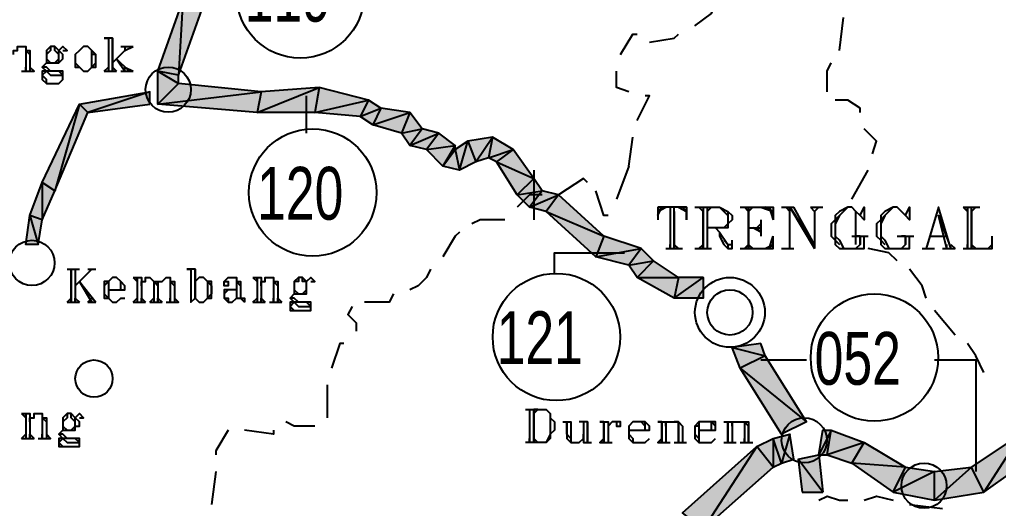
# Model space of a CAD drawing. Header units: millimetres. Extents: x 658 to 813, y 806 to 883.
# Drawn here: x 784.281 to 785.002, y 863.077 to 863.438 of the extents above; entities that cross this region are included whole.
import ezdxf

# ---------------------------------------------------------------- set-up
doc = ezdxf.new("R2010")
doc.units = ezdxf.units.MM
doc.header["$LTSCALE"] = 0.1
doc.linetypes.add('atContinuous2', pattern=[0])
for name, color, linetype in [('BATKAB', 7, 'Continuous'), ('KLEKTOR1', 7, 'Continuous'), ('KLEKTOR2', 7, 'Continuous'), ('LINK NAS BARU', 7, 'Continuous'), ('LINK SN', 7, 'Continuous'), ('RENC-JL-SN', 7, 'Continuous'), ('SYMBOL', 7, 'Continuous'), ('TEXT', 8, 'Continuous'), ('zat_Mask_solid', 7, 'Continuous')]:
    doc.layers.add(name, color=color, linetype=linetype)
doc.styles.add('Style2', font='arial.ttf', dxfattribs={"height": 0.2})

msp = doc.modelspace()

# ---------------------------------------------------------------- hatches: boundary and pattern name
at = {"layer": 'KLEKTOR1'}
for points in [[(784.82706, 863.19891), (784.80578, 863.19587), (784.8301, 863.18979)], [(784.80578, 863.19587), (784.8301, 863.18979), (784.81186, 863.18067)], [(784.8301, 863.18979), (784.81186, 863.18067), (784.8605, 863.14115)], [(784.81186, 863.18067), (784.8605, 863.14115), (784.84226, 863.13203)], [(784.83618, 863.12899), (784.83618, 863.10771), (784.82402, 863.12291)], [(784.84834, 863.13203), (784.84226, 863.11075), (784.83618, 863.12899)], [(784.84226, 863.11075), (784.83618, 863.12899), (784.83618, 863.10771)], [(784.85138, 863.11379), (784.84834, 863.13203), (784.84226, 863.11075)], [(784.82402, 863.12291), (784.7845, 863.06211), (784.7693, 863.07427)], [(784.83618, 863.10771), (784.82402, 863.12291), (784.7845, 863.06211)]]:
    msp.add_hatch(color=7, dxfattribs=at).paths.add_polyline_path(points)
h = msp.add_hatch(color=7, dxfattribs=at)
h.paths.add_polyline_path([(784.8757, 863.11683), (784.87874, 863.13507), (784.86962, 863.11683)], flags=17)
h.paths.add_polyline_path([(784.87874, 863.13507), (784.86962, 863.11683), (784.87266, 863.13507)], flags=17)
h = msp.add_hatch(color=7, dxfattribs=at)
h.paths.add_polyline_path([(784.99122, 863.08947), (784.9821, 863.10771), (784.95474, 863.08339)])
h.paths.add_polyline_path([(784.9821, 863.10771), (784.95474, 863.08339), (784.95474, 863.10467)], flags=17)
at = {"layer": 'KLEKTOR2'}
h = msp.add_hatch(color=7, dxfattribs=at)
h.paths.add_polyline_path([(784.37713, 863.37523), (784.37713, 863.38435), (784.33153, 863.36915)], flags=17)
h.paths.add_polyline_path([(784.37713, 863.38435), (784.33153, 863.36915), (784.32545, 863.37523)])
at = {"layer": 'RENC-JL-SN'}
h = msp.add_hatch(color=7, dxfattribs=at)
h.paths.add_polyline_path([(784.39841, 863.39651), (784.38321, 863.39955), (784.39841, 863.39043)], flags=17)
h.paths.add_polyline_path([(784.38321, 863.39955), (784.39841, 863.39043), (784.38321, 863.37523)])
h = msp.add_hatch(color=7, dxfattribs=at)
h.paths.add_polyline_path([(784.45921, 863.38435), (784.45617, 863.36915), (784.50178, 863.38739)], flags=17)
h.paths.add_polyline_path([(784.45617, 863.36915), (784.50178, 863.38739), (784.49874, 863.36915)], flags=17)
h = msp.add_hatch(color=7, dxfattribs=at)
h.paths.add_polyline_path([(784.60514, 863.32659), (784.59298, 863.32963), (784.6021, 863.34179)])
h.paths.add_polyline_path([(784.59298, 863.32963), (784.6021, 863.34179), (784.6021, 863.34483)])
for points in [[(784.6021, 863.34179), (784.60514, 863.32659), (784.61122, 863.34787)], [(784.60514, 863.32659), (784.61122, 863.34787), (784.6173, 863.33267)]]:
    msp.add_hatch(color=7, dxfattribs=at).paths.add_polyline_path(points)
h = msp.add_hatch(color=7, dxfattribs=at)
h.paths.add_polyline_path([(784.61122, 863.34787), (784.6173, 863.33267), (784.62946, 863.35091)])
h.paths.add_polyline_path([(784.6173, 863.33267), (784.62946, 863.35091), (784.62642, 863.33571)], flags=17)
h = msp.add_hatch(color=7, dxfattribs=at)
h.paths.add_polyline_path([(784.76626, 863.24755), (784.76322, 863.23235), (784.7845, 863.24755)], flags=16)
h.paths.add_polyline_path([(784.76322, 863.23235), (784.7845, 863.24755), (784.7845, 863.23235)])
h = msp.add_hatch(color=7, dxfattribs=at)
h.paths.add_polyline_path([(784.85746, 863.08947), (784.87266, 863.08947), (784.85442, 863.11379)], flags=16)
h.paths.add_polyline_path([(784.87266, 863.08947), (784.85442, 863.11379), (784.86962, 863.11683)])
at = {"layer": 'zat_Mask_solid'}
for points in [[(784.40145, 863.45123), (784.39841, 863.39651), (784.38321, 863.39955)], [(784.41665, 863.44819), (784.40145, 863.45123), (784.39841, 863.39651)], [(784.39841, 863.39043), (784.38321, 863.37523), (784.45921, 863.38435)], [(784.38321, 863.37523), (784.45921, 863.38435), (784.45617, 863.36915)], [(784.50178, 863.38739), (784.49874, 863.36915), (784.53826, 863.37827)], [(784.32545, 863.37523), (784.30721, 863.31139), (784.29809, 863.31747)], [(784.33153, 863.36915), (784.32545, 863.37523), (784.30721, 863.31139)], [(784.49874, 863.36915), (784.53826, 863.37827), (784.53218, 863.36611)], [(784.53826, 863.37827), (784.53218, 863.36611), (784.54738, 863.37219)], [(784.53218, 863.36611), (784.54738, 863.37219), (784.5413, 863.36003)], [(784.54738, 863.37219), (784.5413, 863.36003), (784.56866, 863.36915)], [(784.5413, 863.36003), (784.56866, 863.36915), (784.56258, 863.35395)], [(784.56866, 863.36915), (784.56258, 863.35395), (784.57778, 863.35699)], [(784.56258, 863.35395), (784.57778, 863.35699), (784.56866, 863.34483)], [(784.57778, 863.35699), (784.56866, 863.34483), (784.58994, 863.35395)], [(784.56866, 863.34483), (784.58994, 863.35395), (784.58082, 863.34179)], [(784.58994, 863.35395), (784.58082, 863.34179), (784.6021, 863.34483)], [(784.58082, 863.34179), (784.6021, 863.34483), (784.59298, 863.32963)], [(784.62946, 863.35091), (784.62642, 863.33571), (784.64466, 863.34179)], [(784.62642, 863.33571), (784.64466, 863.34179), (784.6325, 863.33267)], [(784.64466, 863.34179), (784.6325, 863.33267), (784.65986, 863.32051)], [(784.6325, 863.33267), (784.65986, 863.32051), (784.6477, 863.30835)], [(784.29809, 863.31747), (784.29809, 863.29011), (784.28897, 863.29315)], [(784.30721, 863.31139), (784.29809, 863.31747), (784.29809, 863.29011)], [(784.65986, 863.32051), (784.6477, 863.30835), (784.66594, 863.31139)], [(784.6477, 863.30835), (784.66594, 863.31139), (784.65682, 863.29923)], [(784.66594, 863.31139), (784.65682, 863.29923), (784.6781, 863.30835)], [(784.65682, 863.29923), (784.6781, 863.30835), (784.66898, 863.29619)], [(784.6781, 863.30835), (784.66898, 863.29619), (784.71154, 863.27795)], [(784.66898, 863.29619), (784.71154, 863.27795), (784.70546, 863.26275)], [(784.28897, 863.29315), (784.29505, 863.27187), (784.28593, 863.27187)], [(784.29809, 863.29011), (784.28897, 863.29315), (784.29505, 863.27187)], [(784.71154, 863.27795), (784.70546, 863.26275), (784.7389, 863.26883)], [(784.70546, 863.26275), (784.7389, 863.26883), (784.72978, 863.25667)], [(784.7389, 863.26883), (784.72978, 863.25667), (784.74802, 863.25971)], [(784.72978, 863.25667), (784.74802, 863.25971), (784.73586, 863.24755)], [(784.74802, 863.25971), (784.73586, 863.24755), (784.76626, 863.24755)], [(784.73586, 863.24755), (784.76626, 863.24755), (784.76322, 863.23235)], [(784.90306, 863.12595), (784.8757, 863.11683), (784.87874, 863.13507)], [(785.01858, 863.13203), (784.99122, 863.08947), (784.9821, 863.10771)], [(785.03378, 863.11987), (785.01858, 863.13203), (784.99122, 863.08947)], [(784.89394, 863.11075), (784.90306, 863.12595), (784.8757, 863.11683)], [(784.93346, 863.10771), (784.89394, 863.11075), (784.90306, 863.12595)], [(784.92434, 863.08947), (784.93346, 863.10771), (784.89394, 863.11075)], [(784.95474, 863.10467), (784.92434, 863.08947), (784.93346, 863.10771)], [(784.95474, 863.08339), (784.95474, 863.10467), (784.92434, 863.08947)]]:
    msp.add_hatch(color=7, dxfattribs=at).paths.add_polyline_path(points)

# ---------------------------------------------------------------- linework, layer by layer
at = {"layer": 'BATKAB', "color": 7}
for points in [[(784.77842, 863.43299), (784.79058, 863.44211), (784.79362, 863.44819)], [(784.88482, 863.41475), (784.88786, 863.43907)], [(784.7237, 863.41171), (784.73282, 863.42691), (784.73586, 863.42691)], [(784.74498, 863.42083), (784.76322, 863.42387), (784.76626, 863.42691)], [(784.8757, 863.38435), (784.8757, 863.39955), (784.87874, 863.40563)], [(784.72978, 863.38435), (784.72066, 863.38739), (784.72066, 863.39955)], [(784.73586, 863.36307), (784.74498, 863.38131), (784.74194, 863.38131)], [(784.90002, 863.36915), (784.90002, 863.37219), (784.8909, 863.37827), (784.88178, 863.37827)], [(784.90914, 863.33875), (784.91218, 863.34787), (784.90306, 863.35699)], [(784.72978, 863.32963), (784.73282, 863.35091)], [(784.72978, 863.32963), (784.72066, 863.30531)], [(784.89394, 863.30531), (784.9061, 863.32659)], [(784.69938, 863.31747), (784.69634, 863.32051), (784.6781, 863.30835)], [(784.71458, 863.29315), (784.71154, 863.29315), (784.70546, 863.31139)], [(784.66594, 863.30835), (784.65682, 863.30835), (784.6477, 863.29923)], [(784.89698, 863.27187), (784.89698, 863.29619)], [(784.63858, 863.29011), (784.63554, 863.29011), (784.62034, 863.29011), (784.61426, 863.28707)], [(784.60514, 863.28099), (784.6021, 863.27795), (784.59298, 863.26275)], [(784.92738, 863.25971), (784.9213, 863.26579), (784.9061, 863.26883)], [(784.58386, 863.25363), (784.58082, 863.24755), (784.57474, 863.24147), (784.56866, 863.23843)], [(784.94866, 863.23235), (784.94562, 863.24147), (784.9365, 863.25363)], [(784.5565, 863.23539), (784.55346, 863.22931), (784.5413, 863.22931), (784.53522, 863.22931)], [(784.5261, 863.22627), (784.52306, 863.22019), (784.52914, 863.21411), (784.52914, 863.20803)], [(784.96994, 863.20499), (784.95474, 863.22323)], [(784.52002, 863.19891), (784.51698, 863.19891), (784.5109, 863.18067)], [(784.99122, 863.17763), (784.98514, 863.18979), (784.97906, 863.19891)], [(784.50786, 863.16851), (784.50786, 863.14723), (784.50786, 863.14419)], [(784.49874, 863.13811), (784.48354, 863.13811), (784.47746, 863.14115)], [(784.43489, 863.13507), (784.42577, 863.11987), (784.42577, 863.11683)], [(784.46833, 863.13507), (784.46833, 863.13203), (784.44705, 863.13507)], [(784.42577, 863.10467), (784.42273, 863.08035)], [(784.86962, 863.08339), (784.8757, 863.08643), (784.88482, 863.08339), (784.8909, 863.08339)], [(784.90306, 863.08339), (784.91218, 863.08643), (784.92434, 863.08339)], [(784.9365, 863.08035), (784.96082, 863.07731)]]:
    msp.add_lwpolyline(points, dxfattribs=at)
at = {"layer": 'KLEKTOR1', "color": 7}
for points in [[(784.82706, 863.19891), (784.80578, 863.19587), (784.8301, 863.18979), (784.82706, 863.19891)], [(784.80578, 863.19587), (784.8301, 863.18979), (784.81186, 863.18067), (784.80578, 863.19587)], [(784.8301, 863.18979), (784.81186, 863.18067), (784.8605, 863.14115), (784.8301, 863.18979)], [(784.81186, 863.18067), (784.8605, 863.14115), (784.84226, 863.13203), (784.81186, 863.18067)], [(784.83618, 863.12899), (784.83618, 863.10771), (784.82402, 863.12291), (784.83618, 863.12899)], [(784.84834, 863.13203), (784.84226, 863.11075), (784.83618, 863.12899), (784.84834, 863.13203)], [(784.84226, 863.11075), (784.83618, 863.12899), (784.83618, 863.10771), (784.84226, 863.11075)], [(784.85138, 863.11379), (784.84834, 863.13203), (784.84226, 863.11075), (784.85138, 863.11379)], [(784.8757, 863.11683), (784.87874, 863.13507), (784.86962, 863.11683), (784.8757, 863.11683)], [(784.87874, 863.13507), (784.86962, 863.11683), (784.87266, 863.13507), (784.87874, 863.13507)], [(784.90306, 863.12595), (784.8757, 863.11683), (784.87874, 863.13507), (784.90306, 863.12595)], [(785.01858, 863.13203), (784.99122, 863.08947), (784.9821, 863.10771), (785.01858, 863.13203)], [(785.03378, 863.11987), (785.01858, 863.13203), (784.99122, 863.08947), (785.03378, 863.11987)], [(784.82402, 863.12291), (784.7845, 863.06211), (784.7693, 863.07427), (784.82402, 863.12291)], [(784.83618, 863.10771), (784.82402, 863.12291), (784.7845, 863.06211), (784.83618, 863.10771)], [(784.89394, 863.11075), (784.90306, 863.12595), (784.8757, 863.11683), (784.89394, 863.11075)], [(784.93346, 863.10771), (784.89394, 863.11075), (784.90306, 863.12595), (784.93346, 863.10771)], [(784.92434, 863.08947), (784.93346, 863.10771), (784.89394, 863.11075), (784.92434, 863.08947)], [(784.95474, 863.10467), (784.92434, 863.08947), (784.93346, 863.10771), (784.95474, 863.10467)], [(784.99122, 863.08947), (784.9821, 863.10771), (784.95474, 863.08339), (784.99122, 863.08947)], [(784.9821, 863.10771), (784.95474, 863.08339), (784.95474, 863.10467), (784.9821, 863.10771)], [(784.95474, 863.08339), (784.95474, 863.10467), (784.92434, 863.08947), (784.95474, 863.08339)]]:
    msp.add_lwpolyline(points, dxfattribs=at)
at = {"layer": 'KLEKTOR2', "color": 7}
for points in [[(784.37713, 863.38435), (784.33153, 863.36915), (784.32545, 863.37523), (784.37713, 863.38435)], [(784.37713, 863.37523), (784.37713, 863.38435), (784.33153, 863.36915), (784.37713, 863.37523)], [(784.32545, 863.37523), (784.30721, 863.31139), (784.29809, 863.31747), (784.32545, 863.37523)], [(784.33153, 863.36915), (784.32545, 863.37523), (784.30721, 863.31139), (784.33153, 863.36915)], [(784.29809, 863.31747), (784.29809, 863.29011), (784.28897, 863.29315), (784.29809, 863.31747)], [(784.30721, 863.31139), (784.29809, 863.31747), (784.29809, 863.29011), (784.30721, 863.31139)], [(784.28897, 863.29315), (784.29505, 863.27187), (784.28593, 863.27187), (784.28897, 863.29315)], [(784.29809, 863.29011), (784.28897, 863.29315), (784.29505, 863.27187), (784.29809, 863.29011)]]:
    msp.add_lwpolyline(points, dxfattribs=at)
at = {"layer": 'LINK NAS BARU', "color": 7}
for points in [[(784.82706, 863.18675), (784.8605, 863.18675)], [(784.95474, 863.18675), (784.96386, 863.18675), (784.98514, 863.18675), (784.98514, 863.10467)]]:
    msp.add_lwpolyline(points, dxfattribs=at)
at = {"layer": 'LINK NAS BARU', "color": 7, "linetype": 'atContinuous2'}
msp.add_circle((784.91059, 863.18849), 0.0469, dxfattribs=at)
at = {"layer": 'LINK SN', "color": 7}
msp.add_lwpolyline([(784.67506, 863.25059), (784.67506, 863.26579), (784.72674, 863.26579)], dxfattribs=at)
at = {"layer": 'LINK SN', "color": 7, "linetype": 'atContinuous2'}
for centre in [(784.48802, 863.45602), (784.49714, 863.31009), (784.6765, 863.20369)]:
    msp.add_circle(centre, 0.0469, dxfattribs=at)
at = {"layer": 'RENC-JL-SN', "color": 7, "linetype": 'atContinuous2'}
for p, q in [((784.6021, 863.34483), (784.59298, 863.32963)), ((784.6021, 863.34179), (784.6021, 863.34483)), ((784.59298, 863.32963), (784.6021, 863.34179)), ((784.59298, 863.32963), (784.6021, 863.34179)), ((784.6021, 863.34179), (784.60514, 863.32659)), ((784.60514, 863.32659), (784.59298, 863.32963)), ((784.85442, 863.11379), (784.86962, 863.11683)), ((784.86962, 863.11683), (784.87266, 863.08947)), ((784.87266, 863.08947), (784.85442, 863.11379)), ((784.85442, 863.11379), (784.85746, 863.08947)), ((784.87266, 863.08947), (784.85442, 863.11379)), ((784.85746, 863.08947), (784.87266, 863.08947))]:
    msp.add_line(p, q, dxfattribs=at)
at = {"layer": 'RENC-JL-SN', "color": 7}
for points in [[(784.40145, 863.45123), (784.39841, 863.39651), (784.38321, 863.39955), (784.40145, 863.45123)], [(784.41665, 863.44819), (784.40145, 863.45123), (784.39841, 863.39651), (784.41665, 863.44819)], [(784.39841, 863.39651), (784.38321, 863.39955), (784.39841, 863.39043), (784.39841, 863.39651)], [(784.38321, 863.39955), (784.39841, 863.39043), (784.38321, 863.37523), (784.38321, 863.39955)], [(784.39841, 863.39043), (784.38321, 863.37523), (784.45921, 863.38435), (784.39841, 863.39043)], [(784.38321, 863.37523), (784.45921, 863.38435), (784.45617, 863.36915), (784.38321, 863.37523)], [(784.45921, 863.38435), (784.45617, 863.36915), (784.50178, 863.38739), (784.45921, 863.38435)], [(784.45617, 863.36915), (784.50178, 863.38739), (784.49874, 863.36915), (784.45617, 863.36915)], [(784.49266, 863.35395), (784.49266, 863.38131)], [(784.50178, 863.38739), (784.49874, 863.36915), (784.53826, 863.37827), (784.50178, 863.38739)], [(784.49874, 863.36915), (784.53826, 863.37827), (784.53218, 863.36611), (784.49874, 863.36915)], [(784.53826, 863.37827), (784.53218, 863.36611), (784.54738, 863.37219), (784.53826, 863.37827)], [(784.53218, 863.36611), (784.54738, 863.37219), (784.5413, 863.36003), (784.53218, 863.36611)], [(784.54738, 863.37219), (784.5413, 863.36003), (784.56866, 863.36915), (784.54738, 863.37219)], [(784.5413, 863.36003), (784.56866, 863.36915), (784.56258, 863.35395), (784.5413, 863.36003)], [(784.56866, 863.36915), (784.56258, 863.35395), (784.57778, 863.35699), (784.56866, 863.36915)], [(784.56258, 863.35395), (784.57778, 863.35699), (784.56866, 863.34483), (784.56258, 863.35395)], [(784.57778, 863.35699), (784.56866, 863.34483), (784.58994, 863.35395), (784.57778, 863.35699)], [(784.56866, 863.34483), (784.58994, 863.35395), (784.58082, 863.34179), (784.56866, 863.34483)], [(784.58994, 863.35395), (784.58082, 863.34179), (784.6021, 863.34483), (784.58994, 863.35395)], [(784.58082, 863.34179), (784.6021, 863.34483), (784.59298, 863.32963), (784.58082, 863.34179)], [(784.6021, 863.34179), (784.60514, 863.32659), (784.61122, 863.34787), (784.6021, 863.34179)], [(784.60514, 863.32659), (784.61122, 863.34787), (784.6173, 863.33267), (784.60514, 863.32659)], [(784.61122, 863.34787), (784.6173, 863.33267), (784.62946, 863.35091), (784.61122, 863.34787)], [(784.6173, 863.33267), (784.62946, 863.35091), (784.62642, 863.33571), (784.6173, 863.33267)], [(784.62946, 863.35091), (784.62642, 863.33571), (784.64466, 863.34179), (784.62946, 863.35091)], [(784.62642, 863.33571), (784.64466, 863.34179), (784.6325, 863.33267), (784.62642, 863.33571)], [(784.64466, 863.34179), (784.6325, 863.33267), (784.65986, 863.32051), (784.64466, 863.34179)], [(784.6325, 863.33267), (784.65986, 863.32051), (784.6477, 863.30835), (784.6325, 863.33267)], [(784.65986, 863.32051), (784.6477, 863.30835), (784.66594, 863.31139), (784.65986, 863.32051)], [(784.6477, 863.30835), (784.66594, 863.31139), (784.65682, 863.29923), (784.6477, 863.30835)], [(784.66594, 863.31139), (784.65682, 863.29923), (784.6781, 863.30835), (784.66594, 863.31139)], [(784.65682, 863.29923), (784.6781, 863.30835), (784.66898, 863.29619), (784.65682, 863.29923)], [(784.6781, 863.30835), (784.66898, 863.29619), (784.71154, 863.27795), (784.6781, 863.30835)], [(784.66898, 863.29619), (784.71154, 863.27795), (784.70546, 863.26275), (784.66898, 863.29619)], [(784.71154, 863.27795), (784.70546, 863.26275), (784.7389, 863.26883), (784.71154, 863.27795)], [(784.70546, 863.26275), (784.7389, 863.26883), (784.72978, 863.25667), (784.70546, 863.26275)], [(784.7389, 863.26883), (784.72978, 863.25667), (784.74802, 863.25971), (784.7389, 863.26883)], [(784.72978, 863.25667), (784.74802, 863.25971), (784.73586, 863.24755), (784.72978, 863.25667)], [(784.74802, 863.25971), (784.73586, 863.24755), (784.76626, 863.24755), (784.74802, 863.25971)], [(784.73586, 863.24755), (784.76626, 863.24755), (784.76322, 863.23235), (784.73586, 863.24755)], [(784.76626, 863.24755), (784.76322, 863.23235), (784.7845, 863.24755), (784.76626, 863.24755)], [(784.76322, 863.23235), (784.7845, 863.24755), (784.7845, 863.23235), (784.76322, 863.23235)]]:
    msp.add_lwpolyline(points, dxfattribs=at)
at = {"layer": 'SYMBOL', "color": 7, "linetype": 'atContinuous2'}
for centre, radius in [((784.39079, 863.38595), 0.01664), ((784.29046, 863.25827), 0.01664), ((784.80422, 863.22183), 0.02572), ((784.80423, 863.22179), 0.01664), ((784.3361, 863.17305), 0.0137), ((784.85895, 863.12755), 0.01664), ((784.94712, 863.09411), 0.01664)]:
    msp.add_circle(centre, radius, dxfattribs=at)
at = {"layer": 'TEXT', "color": 7}
for points in [[(784.27681, 863.41171), (784.27681, 863.41475), (784.27985, 863.41475), (784.27985, 863.41779), (784.28593, 863.41779), (784.28593, 863.41475), (784.28897, 863.41475), (784.28897, 863.41171), (784.28897, 863.39955)], [(784.28593, 863.41779), (784.28593, 863.41475), (784.28593, 863.41171), (784.28593, 863.39955)], [(784.30417, 863.41779), (784.30113, 863.41475), (784.30113, 863.41171), (784.30113, 863.40867), (784.30113, 863.40563), (784.30417, 863.40563), (784.30721, 863.40563), (784.31025, 863.40563), (784.31329, 863.40867), (784.31329, 863.41171), (784.31025, 863.41475), (784.30721, 863.41779), (784.30417, 863.41779)], [(784.30417, 863.41779), (784.30417, 863.41475), (784.30113, 863.41171), (784.30113, 863.40867), (784.30417, 863.40563)], [(784.30721, 863.40563), (784.31025, 863.40867), (784.31025, 863.41171), (784.30721, 863.41475), (784.30721, 863.41779)], [(784.31329, 863.41475), (784.31633, 863.41475), (784.31329, 863.41779), (784.31025, 863.41475)], [(784.32849, 863.41779), (784.32545, 863.41475), (784.32241, 863.41171), (784.32241, 863.40867), (784.32241, 863.40563), (784.32241, 863.40259), (784.32545, 863.40259), (784.32849, 863.39955), (784.33153, 863.39955), (784.33457, 863.40259), (784.33761, 863.40259), (784.33761, 863.40563), (784.33761, 863.40867), (784.33761, 863.41171), (784.33457, 863.41475), (784.33153, 863.41779), (784.32849, 863.41779)], [(784.32849, 863.41779), (784.32545, 863.41475), (784.32241, 863.41171), (784.32241, 863.40563), (784.32545, 863.40259), (784.32849, 863.39955)], [(784.33153, 863.39955), (784.33457, 863.40259), (784.33457, 863.40563), (784.33457, 863.41171), (784.33457, 863.41475), (784.33153, 863.41779)], [(784.34977, 863.40259), (784.34977, 863.42387), (784.34369, 863.42387)], [(784.34369, 863.42387), (784.34673, 863.42387)], [(784.34673, 863.42387), (784.34673, 863.39955)], [(784.34977, 863.42387), (784.34977, 863.39955)], [(784.35585, 863.41779), (784.36497, 863.41779)], [(784.35889, 863.41779), (784.35889, 863.41475), (784.36497, 863.41779)], [(784.28593, 863.41475), (784.28897, 863.41171), (784.28897, 863.40259)], [(784.30113, 863.41475), (784.30113, 863.41171), (784.30113, 863.40867), (784.30113, 863.40563)], [(784.31025, 863.40563), (784.31025, 863.40867), (784.31025, 863.41171), (784.31025, 863.41475)], [(784.32241, 863.41171), (784.32241, 863.40563), (784.32241, 863.40259)], [(784.33457, 863.40259), (784.33761, 863.40563), (784.33761, 863.41171), (784.33457, 863.41171)], [(784.35889, 863.41475), (784.34977, 863.40563)], [(784.28593, 863.40259), (784.28593, 863.39955), (784.28593, 863.40259)], [(784.28897, 863.40259), (784.29201, 863.39955), (784.28897, 863.40259)], [(784.30113, 863.40563), (784.29809, 863.40259), (784.30113, 863.39955), (784.30417, 863.39651), (784.31025, 863.39651), (784.31329, 863.39651), (784.31025, 863.39955), (784.30417, 863.39955), (784.30113, 863.39955), (784.29809, 863.39955), (784.29809, 863.39651), (784.29809, 863.39347), (784.30113, 863.39043), (784.31025, 863.39043), (784.31329, 863.39347), (784.31329, 863.39651), (784.31329, 863.39955), (784.31025, 863.39955), (784.30417, 863.39955), (784.30113, 863.40259), (784.29809, 863.40259)], [(784.34369, 863.39955), (784.34673, 863.40259), (784.34673, 863.39955)], [(784.34977, 863.39955), (784.34977, 863.40259), (784.35281, 863.39955)], [(784.35281, 863.40867), (784.36193, 863.39955), (784.35281, 863.40867), (784.35889, 863.39955)], [(784.35889, 863.39955), (784.35889, 863.40259), (784.36497, 863.39955)], [(784.28289, 863.39955), (784.29201, 863.39955)], [(784.30113, 863.39043), (784.30113, 863.39347), (784.29809, 863.39651), (784.30113, 863.39955)], [(784.34369, 863.39955), (784.35281, 863.39955)], [(784.35585, 863.39955), (784.36497, 863.39955)], [(784.65986, 863.32659), (784.65986, 863.29011)], [(784.75106, 863.29923), (784.75106, 863.29011)], [(784.77234, 863.29011), (784.77234, 863.29923), (784.75106, 863.29923)], [(784.75106, 863.29923), (784.75106, 863.29011)], [(784.75106, 863.29315), (784.7541, 863.29923), (784.75106, 863.29619), (784.75714, 863.29923)], [(784.76018, 863.29923), (784.76018, 863.26883)], [(784.76322, 863.29619), (784.76322, 863.26883), (784.76322, 863.29923)], [(784.76626, 863.29923), (784.77234, 863.29619), (784.7693, 863.29923)], [(784.77234, 863.29315), (784.77234, 863.29923), (784.77234, 863.29011)], [(784.77842, 863.29923), (784.79666, 863.29923), (784.80274, 863.29619), (784.80578, 863.29315), (784.80578, 863.29011), (784.80274, 863.28707), (784.80274, 863.28403), (784.79666, 863.28403), (784.78754, 863.28403)], [(784.78146, 863.29923), (784.7845, 863.29619), (784.78146, 863.29923)], [(784.7845, 863.29923), (784.7845, 863.26883), (784.7845, 863.29619)], [(784.78754, 863.29923), (784.78754, 863.26883)], [(784.78754, 863.29923), (784.78754, 863.29619), (784.79058, 863.29923)], [(784.79666, 863.29923), (784.7997, 863.29619), (784.80274, 863.29315), (784.80274, 863.28707), (784.7997, 863.28403), (784.79666, 863.28403)], [(784.80274, 863.29619), (784.80274, 863.29315), (784.80274, 863.29011), (784.80274, 863.28707)], [(784.81186, 863.29923), (784.83618, 863.29923), (784.83618, 863.29011)], [(784.8149, 863.29923), (784.81794, 863.29619), (784.8149, 863.29923)], [(784.81794, 863.26883), (784.81794, 863.29923), (784.81794, 863.26883), (784.81794, 863.29619)], [(784.82098, 863.29923), (784.81794, 863.29619), (784.82098, 863.29923)], [(784.82706, 863.29923), (784.83618, 863.29619), (784.8301, 863.29923)], [(784.83618, 863.29315), (784.83314, 863.29923), (784.83618, 863.29011)], [(784.84226, 863.29923), (784.85138, 863.29923)], [(784.8453, 863.29923), (784.84834, 863.29619)], [(784.84834, 863.26883), (784.84834, 863.29923), (784.86658, 863.26883)], [(784.84834, 863.29923), (784.86658, 863.27187), (784.85138, 863.29923)], [(784.86354, 863.29923), (784.87266, 863.29923)], [(784.86354, 863.29923), (784.86658, 863.29619), (784.86962, 863.29923)], [(784.86658, 863.29619), (784.86658, 863.26883)], [(784.90002, 863.29315), (784.90306, 863.29923), (784.90306, 863.29011), (784.90002, 863.29315), (784.89698, 863.29619), (784.89394, 863.29923), (784.8909, 863.29923), (784.88482, 863.29619), (784.88178, 863.29315), (784.88178, 863.29011), (784.87874, 863.28707), (784.87874, 863.27795), (784.88178, 863.27491), (784.88178, 863.27187), (784.88482, 863.26883), (784.8909, 863.26883), (784.89394, 863.26883), (784.89698, 863.26883), (784.90002, 863.26883), (784.90306, 863.26883), (784.90306, 863.27795)], [(784.8909, 863.29923), (784.88786, 863.29619), (784.88482, 863.29315), (784.88178, 863.28707), (784.88178, 863.27795), (784.88482, 863.27491), (784.88786, 863.26883), (784.8909, 863.26883)], [(784.93346, 863.29315), (784.9365, 863.29923), (784.9365, 863.29011), (784.93346, 863.29315), (784.93042, 863.29619), (784.92738, 863.29923), (784.92434, 863.29923), (784.91826, 863.29619), (784.91522, 863.29315), (784.91522, 863.29011), (784.91218, 863.28707), (784.91218, 863.27795), (784.91522, 863.27491), (784.91522, 863.27187), (784.91826, 863.26883), (784.92434, 863.26883), (784.92738, 863.26883), (784.93042, 863.26883), (784.93346, 863.26883), (784.9365, 863.26883), (784.9365, 863.27795)], [(784.92434, 863.29923), (784.9213, 863.29619), (784.91826, 863.29315), (784.91522, 863.28707), (784.91522, 863.27795), (784.91826, 863.27491), (784.9213, 863.26883), (784.92434, 863.26883)], [(784.96386, 863.26883), (784.95778, 863.29315), (784.9669, 863.26883), (784.95778, 863.29923), (784.94866, 863.26883)], [(784.97602, 863.29923), (784.98818, 863.29923)], [(784.97602, 863.29923), (784.97906, 863.29619), (784.97906, 863.29923)], [(784.97906, 863.29923), (784.97906, 863.26883)], [(784.9821, 863.29619), (784.9821, 863.26883), (784.9821, 863.29923)], [(784.98514, 863.29923), (784.9821, 863.29619), (784.98514, 863.29923)], [(784.82706, 863.29011), (784.82706, 863.27795)], [(784.82706, 863.29011), (784.82706, 863.28403), (784.82706, 863.27795)], [(784.88482, 863.29315), (784.88178, 863.29011), (784.88178, 863.28707), (784.88178, 863.27795), (784.88178, 863.27491), (784.88482, 863.27187)], [(784.91826, 863.29315), (784.91522, 863.29011), (784.91522, 863.28707), (784.91522, 863.27795), (784.91522, 863.27491), (784.91826, 863.27187)], [(784.79362, 863.28403), (784.79666, 863.28099), (784.79666, 863.27795), (784.7997, 863.27187), (784.80274, 863.26883), (784.80578, 863.26883), (784.80578, 863.27187), (784.80578, 863.27491)], [(784.79666, 863.28099), (784.80274, 863.27187), (784.80578, 863.27187)], [(784.81794, 863.28403), (784.82706, 863.28403)], [(784.82706, 863.28707), (784.82402, 863.28403), (784.82706, 863.28099), (784.82098, 863.28403), (784.82706, 863.28403)], [(784.7997, 863.27491), (784.80274, 863.27187), (784.80274, 863.26883), (784.80578, 863.26883)], [(784.81186, 863.26883), (784.83618, 863.26883), (784.83618, 863.27795)], [(784.8301, 863.26883), (784.83618, 863.27187), (784.83314, 863.26883), (784.83618, 863.27795)], [(784.89394, 863.27795), (784.9061, 863.27795)], [(784.89698, 863.27795), (784.90002, 863.27795), (784.89698, 863.27795)], [(784.90002, 863.27795), (784.90002, 863.27187), (784.90002, 863.27795)], [(784.90306, 863.27795), (784.9061, 863.27795)], [(784.92738, 863.27795), (784.93954, 863.27795)], [(784.93042, 863.27795), (784.93346, 863.27795), (784.93042, 863.27795)], [(784.93346, 863.27795), (784.93346, 863.27187), (784.93346, 863.27795)], [(784.9365, 863.27795), (784.93954, 863.27795)], [(784.9517, 863.27795), (784.96386, 863.27795)], [(784.97602, 863.26883), (784.9973, 863.26883), (784.9973, 863.27795)], [(784.9973, 863.26883), (784.9973, 863.27795)], [(784.75714, 863.26883), (784.76018, 863.26883), (784.76018, 863.27187)], [(784.75714, 863.26883), (784.7693, 863.26883)], [(784.76322, 863.27187), (784.76626, 863.26883), (784.76322, 863.26883)], [(784.77842, 863.26883), (784.79058, 863.26883)], [(784.7845, 863.26883), (784.78146, 863.26883), (784.7845, 863.27187)], [(784.78754, 863.27187), (784.78754, 863.26883), (784.79058, 863.26883)], [(784.81794, 863.26883), (784.8149, 863.26883), (784.81794, 863.27187), (784.82098, 863.26883), (784.81794, 863.26883)], [(784.82706, 863.26883), (784.83618, 863.26883)], [(784.84226, 863.26883), (784.85138, 863.26883)], [(784.8453, 863.26883), (784.84834, 863.26883), (784.85138, 863.26883)], [(784.90002, 863.27187), (784.89698, 863.26883)], [(784.93346, 863.27187), (784.93042, 863.26883)], [(784.94562, 863.26883), (784.95474, 863.26883)], [(784.94562, 863.26883), (784.94866, 863.26883), (784.9517, 863.26883)], [(784.96082, 863.26883), (784.96386, 863.26883), (784.96386, 863.27187)], [(784.96082, 863.26883), (784.96994, 863.26883)], [(784.9669, 863.27187), (784.96994, 863.26883)], [(784.97602, 863.26883), (784.97906, 863.26883), (784.97906, 863.27187)], [(784.9821, 863.27187), (784.98514, 863.26883), (784.9821, 863.26883)], [(784.99122, 863.26883), (784.9973, 863.26883)], [(784.99426, 863.26883), (784.9973, 863.27187), (784.99426, 863.26883)], [(784.31633, 863.25363), (784.32545, 863.25363)], [(784.31633, 863.25363), (784.31937, 863.25363)], [(784.31937, 863.22931), (784.31937, 863.25363), (784.31937, 863.23235)], [(784.32241, 863.25363), (784.32241, 863.22931)], [(784.33457, 863.25363), (784.32241, 863.24147)], [(784.32241, 863.25363), (784.32545, 863.25363)], [(784.33153, 863.25363), (784.33761, 863.25363)], [(784.33457, 863.25363), (784.33761, 863.25363)], [(784.40753, 863.25363), (784.40753, 863.22931), (784.41057, 863.23235), (784.41057, 863.25363), (784.40449, 863.25363)], [(784.40449, 863.25363), (784.40753, 863.25363)], [(784.41057, 863.25363), (784.41057, 863.23235), (784.41361, 863.22931), (784.41665, 863.22931), (784.41969, 863.23235), (784.42273, 863.23235), (784.42273, 863.23843), (784.42273, 863.24451), (784.41969, 863.24451), (784.41665, 863.24755), (784.41361, 863.24755), (784.41057, 863.24451)], [(784.32545, 863.24451), (784.33457, 863.22931), (784.32545, 863.24451), (784.33761, 863.22931)], [(784.34673, 863.23843), (784.35889, 863.23843), (784.35889, 863.24147), (784.35585, 863.24451), (784.35281, 863.24755), (784.34977, 863.24755), (784.34673, 863.24451), (784.34369, 863.24451), (784.34369, 863.23843), (784.34369, 863.23235), (784.34673, 863.23235), (784.34977, 863.22931), (784.35281, 863.22931), (784.35585, 863.23235), (784.35889, 863.23235)], [(784.34673, 863.24451), (784.34369, 863.24147), (784.34369, 863.23539), (784.34673, 863.23235)], [(784.34977, 863.24755), (784.34673, 863.24451), (784.34673, 863.24147), (784.34673, 863.23539), (784.34673, 863.23235), (784.34977, 863.22931)], [(784.35585, 863.23843), (784.35585, 863.24451), (784.35281, 863.24755)], [(784.35585, 863.24147), (784.35585, 863.24451)], [(784.36497, 863.24755), (784.37105, 863.24755), (784.37105, 863.22931)], [(784.36497, 863.24755), (784.36801, 863.24451), (784.36801, 863.24755)], [(784.36801, 863.24755), (784.36801, 863.22931)], [(784.36801, 863.24451), (784.36801, 863.23235)], [(784.37105, 863.24147), (784.37105, 863.24451), (784.37409, 863.24451), (784.37409, 863.24755), (784.37713, 863.24755), (784.38017, 863.24451), (784.38321, 863.24451), (784.38321, 863.24147), (784.38321, 863.22931)], [(784.37713, 863.24755), (784.38017, 863.24451), (784.38017, 863.24147), (784.38017, 863.22931)], [(784.38017, 863.24451), (784.38321, 863.24147), (784.38321, 863.23235)], [(784.38321, 863.24147), (784.38321, 863.24451), (784.38625, 863.24451), (784.38929, 863.24755), (784.39233, 863.24755), (784.39233, 863.24451), (784.39537, 863.24451), (784.39537, 863.24147), (784.39537, 863.22931)], [(784.39233, 863.24755), (784.39233, 863.24451), (784.39233, 863.24147), (784.39233, 863.22931)], [(784.39233, 863.24451), (784.39537, 863.24147), (784.39537, 863.23235)], [(784.41665, 863.24755), (784.41969, 863.24451), (784.41969, 863.24147), (784.41969, 863.23539), (784.41969, 863.23235), (784.41665, 863.22931)], [(784.41969, 863.24451), (784.42273, 863.24147), (784.42273, 863.23539), (784.41969, 863.23235)], [(784.43185, 863.24451), (784.43489, 863.24451), (784.43489, 863.24147), (784.43185, 863.24147), (784.43185, 863.24451), (784.43489, 863.24755), (784.44097, 863.24755), (784.44097, 863.24451), (784.44401, 863.24451), (784.44401, 863.24147), (784.44401, 863.23235), (784.44705, 863.23235), (784.44705, 863.22931)], [(784.44097, 863.24755), (784.44097, 863.24451), (784.44097, 863.23235), (784.44401, 863.23235), (784.44705, 863.22931)], [(784.44097, 863.24451), (784.44401, 863.24147), (784.44401, 863.23235)], [(784.45313, 863.24755), (784.45921, 863.24755), (784.45921, 863.22931)], [(784.45313, 863.24755), (784.45617, 863.24451), (784.45617, 863.24755)], [(784.45617, 863.24755), (784.45617, 863.22931)], [(784.45617, 863.24451), (784.45617, 863.23235)], [(784.45921, 863.24147), (784.45921, 863.24451), (784.46225, 863.24451), (784.46225, 863.24755), (784.46833, 863.24755), (784.46833, 863.24451), (784.47137, 863.24451), (784.47137, 863.24147), (784.47137, 863.22931)], [(784.46833, 863.24755), (784.46833, 863.24451), (784.46833, 863.24147), (784.46833, 863.22931)], [(784.46833, 863.24451), (784.47137, 863.24147), (784.47137, 863.23235)], [(784.48658, 863.24755), (784.48354, 863.24451), (784.48354, 863.24147), (784.48354, 863.23843), (784.48354, 863.23539), (784.48658, 863.23539), (784.48962, 863.23539), (784.49266, 863.23539), (784.49266, 863.23843), (784.49266, 863.24147), (784.49266, 863.24451), (784.48962, 863.24755), (784.48658, 863.24755)], [(784.48658, 863.24755), (784.48658, 863.24451), (784.48354, 863.24451), (784.48354, 863.23843), (784.48658, 863.23539)], [(784.48354, 863.24451), (784.48354, 863.24147), (784.48354, 863.23843)], [(784.48962, 863.23539), (784.49266, 863.23843), (784.49266, 863.24451), (784.48962, 863.24451), (784.48962, 863.24755)], [(784.4957, 863.24451), (784.49874, 863.24451), (784.4957, 863.24755), (784.49266, 863.24451)], [(784.49266, 863.23843), (784.49266, 863.24147), (784.49266, 863.24451)], [(784.44097, 863.24147), (784.44097, 863.23843), (784.43489, 863.23843), (784.43185, 863.23843), (784.43185, 863.23539), (784.43185, 863.23235), (784.43489, 863.22931), (784.43793, 863.22931), (784.44097, 863.23235)], [(784.43185, 863.23843), (784.43185, 863.23539), (784.43185, 863.23235)], [(784.44097, 863.23843), (784.43489, 863.23843), (784.43185, 863.23539), (784.43185, 863.23235), (784.43489, 863.23235), (784.43489, 863.22931)], [(784.48354, 863.23843), (784.48354, 863.23539), (784.4805, 863.23235), (784.48354, 863.22931), (784.48658, 863.22627), (784.49266, 863.22627), (784.4957, 863.22627), (784.49266, 863.22931), (784.48658, 863.22931), (784.48354, 863.22931), (784.4805, 863.22931), (784.4805, 863.22627), (784.4805, 863.22323), (784.48354, 863.22323), (784.49266, 863.22323), (784.4957, 863.22323), (784.4957, 863.22627), (784.4957, 863.22931), (784.49266, 863.22931), (784.48658, 863.22931), (784.48354, 863.23235), (784.4805, 863.23235)], [(784.31633, 863.22931), (784.31937, 863.23235), (784.31937, 863.22931)], [(784.32241, 863.22931), (784.32241, 863.23235), (784.32545, 863.22931)], [(784.33153, 863.22931), (784.33457, 863.23235), (784.33761, 863.22931)], [(784.36497, 863.22931), (784.36801, 863.23235), (784.36801, 863.22931)], [(784.37105, 863.22931), (784.37105, 863.23235), (784.37409, 863.22931)], [(784.37713, 863.22931), (784.38017, 863.23235), (784.38017, 863.22931)], [(784.38321, 863.22931), (784.38321, 863.23235), (784.38625, 863.22931)], [(784.39233, 863.23235), (784.39233, 863.22931), (784.39233, 863.23235)], [(784.39537, 863.23235), (784.39841, 863.22931), (784.39537, 863.23235)], [(784.45313, 863.22931), (784.45617, 863.23235), (784.45617, 863.22931)], [(784.45921, 863.22931), (784.45921, 863.23235), (784.46225, 863.22931)], [(784.46833, 863.23235), (784.46833, 863.22931), (784.46833, 863.23235)], [(784.47137, 863.22931), (784.47137, 863.23235), (784.47441, 863.22931)], [(784.31633, 863.22931), (784.32545, 863.22931)], [(784.33153, 863.22931), (784.33761, 863.22931)], [(784.36497, 863.22931), (784.37409, 863.22931)], [(784.37713, 863.22931), (784.38625, 863.22931)], [(784.38929, 863.22931), (784.39841, 863.22931)], [(784.45313, 863.22931), (784.46225, 863.22931)], [(784.46529, 863.22931), (784.47441, 863.22931)], [(784.48354, 863.22323), (784.4805, 863.22627), (784.48354, 863.22931)], [(784.65378, 863.15027), (784.66594, 863.15027), (784.66898, 863.15027), (784.67202, 863.14723), (784.67202, 863.14419), (784.67506, 863.14115), (784.67506, 863.13507), (784.67202, 863.13203), (784.67202, 863.12899), (784.66898, 863.12595), (784.66594, 863.12595), (784.65378, 863.12595)], [(784.65682, 863.15027), (784.65682, 863.12595)], [(784.65682, 863.15027), (784.65682, 863.14723)], [(784.65986, 863.15027), (784.65986, 863.12595), (784.65986, 863.15027)], [(784.65986, 863.14723), (784.6629, 863.15027), (784.65986, 863.15027)], [(784.66594, 863.15027), (784.66898, 863.15027), (784.67202, 863.14723), (784.67202, 863.14115), (784.67202, 863.13507), (784.67202, 863.13203), (784.66898, 863.12595), (784.66594, 863.12595)], [(784.28289, 863.14723), (784.28897, 863.14723), (784.28897, 863.12899)], [(784.28289, 863.14723), (784.28593, 863.14419), (784.28593, 863.14723)], [(784.28593, 863.14723), (784.28593, 863.12899)], [(784.28897, 863.14115), (784.28897, 863.14419), (784.29201, 863.14419), (784.29201, 863.14723), (784.29809, 863.14723), (784.29809, 863.14419), (784.30113, 863.14419), (784.30113, 863.14115), (784.30113, 863.12899)], [(784.28897, 863.14419), (784.28897, 863.13203)], [(784.29809, 863.14723), (784.29809, 863.14419), (784.29809, 863.14115), (784.29809, 863.12899)], [(784.29809, 863.14419), (784.30113, 863.14115), (784.30113, 863.13203)], [(784.31633, 863.14723), (784.31329, 863.14419), (784.31329, 863.14115), (784.31329, 863.13811), (784.31329, 863.13507), (784.31633, 863.13507), (784.31937, 863.13507), (784.32241, 863.13507), (784.32241, 863.13811), (784.32545, 863.13811), (784.32545, 863.14115), (784.32241, 863.14419), (784.31937, 863.14723), (784.31633, 863.14723)], [(784.31633, 863.14723), (784.31633, 863.14419), (784.31329, 863.14115), (784.31329, 863.13811), (784.31633, 863.13507)], [(784.31329, 863.14419), (784.31329, 863.14115), (784.31329, 863.13811)], [(784.31937, 863.13507), (784.32241, 863.13811), (784.32241, 863.14115), (784.31937, 863.14419), (784.31937, 863.14723)], [(784.32545, 863.14419), (784.32849, 863.14419), (784.32545, 863.14723), (784.32241, 863.14419)], [(784.32241, 863.13811), (784.32241, 863.14115), (784.32241, 863.14419)], [(784.67202, 863.14723), (784.67202, 863.14419), (784.67202, 863.14115), (784.67202, 863.13507), (784.67202, 863.13203), (784.67202, 863.12899)], [(784.31329, 863.13811), (784.31329, 863.13507), (784.31025, 863.13203), (784.31329, 863.12899), (784.31633, 863.12595), (784.32241, 863.12595), (784.32545, 863.12595), (784.32241, 863.12899), (784.31633, 863.12899), (784.31329, 863.12899), (784.31025, 863.12899), (784.31025, 863.12595), (784.31025, 863.12291), (784.31329, 863.12291), (784.32241, 863.12291), (784.32545, 863.12291), (784.32545, 863.12595), (784.32545, 863.12899), (784.32241, 863.12899), (784.31633, 863.12899), (784.31329, 863.13203), (784.31025, 863.13203)], [(784.68114, 863.14115), (784.68722, 863.14115), (784.68722, 863.13203), (784.68722, 863.12595)], [(784.68114, 863.14115), (784.68418, 863.14115)], [(784.68722, 863.12899), (784.68418, 863.13203), (784.68418, 863.14115), (784.68418, 863.13203), (784.68418, 863.12899), (784.68722, 863.12595), (784.6933, 863.12595), (784.69634, 863.12899), (784.69634, 863.13203)], [(784.69938, 863.14115), (784.69938, 863.12595), (784.69938, 863.14115), (784.6933, 863.14115)], [(784.69634, 863.14115), (784.69634, 863.12595), (784.70242, 863.12595)], [(784.7085, 863.14115), (784.71458, 863.14115), (784.71458, 863.12595)], [(784.7085, 863.14115), (784.71154, 863.14115), (784.7085, 863.14115)], [(784.71154, 863.14115), (784.71154, 863.12595), (784.71154, 863.14115)], [(784.72066, 863.14115), (784.72066, 863.13811), (784.7237, 863.13811), (784.7237, 863.14115), (784.72066, 863.14115), (784.71762, 863.14115), (784.71458, 863.13811), (784.71458, 863.13507)], [(784.72978, 863.13507), (784.74498, 863.13507), (784.74498, 863.13811), (784.74194, 863.14115), (784.7389, 863.14115), (784.73586, 863.14115), (784.73282, 863.14115), (784.72978, 863.13811), (784.72978, 863.13507), (784.72978, 863.13203), (784.72978, 863.12899), (784.73282, 863.12595), (784.73586, 863.12595), (784.7389, 863.12595), (784.74194, 863.12595), (784.74498, 863.12899)], [(784.73586, 863.14115), (784.73282, 863.14115), (784.72978, 863.13811), (784.72978, 863.13203), (784.73282, 863.12899), (784.73282, 863.12595), (784.73586, 863.12595)], [(784.72978, 863.13811), (784.72978, 863.13203), (784.72978, 863.12899)], [(784.74194, 863.13507), (784.74194, 863.13811), (784.7389, 863.14115)], [(784.74194, 863.13811), (784.74194, 863.14115)], [(784.75106, 863.14115), (784.75714, 863.14115), (784.75714, 863.12595)], [(784.75106, 863.14115), (784.7541, 863.14115), (784.75106, 863.14115)], [(784.7541, 863.14115), (784.7541, 863.12595), (784.7541, 863.14115)], [(784.75714, 863.13811), (784.75714, 863.14115), (784.76018, 863.14115), (784.76322, 863.14115), (784.76626, 863.14115), (784.7693, 863.13811), (784.7693, 863.12595)], [(784.76626, 863.14115), (784.76626, 863.13811), (784.76626, 863.12595), (784.76626, 863.13811), (784.76626, 863.14115), (784.76322, 863.14115)], [(784.78146, 863.13507), (784.79362, 863.13507), (784.79362, 863.13811), (784.79362, 863.14115), (784.79058, 863.14115), (784.78754, 863.14115), (784.7845, 863.14115), (784.78146, 863.14115), (784.77842, 863.13811), (784.77842, 863.13507), (784.77842, 863.13203), (784.77842, 863.12899), (784.78146, 863.12595), (784.7845, 863.12595), (784.78754, 863.12595), (784.79058, 863.12595), (784.79362, 863.12899)], [(784.78146, 863.13811), (784.77842, 863.13811), (784.77842, 863.13203), (784.78146, 863.12899)], [(784.7845, 863.14115), (784.78146, 863.14115), (784.78146, 863.13811), (784.78146, 863.13203), (784.78146, 863.12899), (784.78146, 863.12595), (784.7845, 863.12595)], [(784.79058, 863.13507), (784.79058, 863.13811), (784.79058, 863.14115), (784.78754, 863.14115)], [(784.79362, 863.13811), (784.79058, 863.14115)], [(784.7997, 863.14115), (784.80578, 863.14115), (784.80578, 863.12595)], [(784.7997, 863.14115), (784.80274, 863.14115)], [(784.80274, 863.14115), (784.80274, 863.12595), (784.80274, 863.14115)], [(784.80578, 863.13811), (784.80578, 863.14115), (784.80882, 863.14115), (784.8149, 863.14115), (784.81794, 863.14115), (784.81794, 863.13811), (784.81794, 863.12595), (784.81794, 863.13811), (784.8149, 863.14115), (784.8149, 863.13811), (784.8149, 863.12595)], [(784.28289, 863.12899), (784.28593, 863.13203), (784.28593, 863.12899)], [(784.28289, 863.12899), (784.29201, 863.12899)], [(784.28897, 863.12899), (784.28897, 863.13203), (784.29201, 863.12899)], [(784.29505, 863.12899), (784.30417, 863.12899)], [(784.29809, 863.13203), (784.29809, 863.12899), (784.29809, 863.13203)], [(784.30113, 863.13203), (784.30417, 863.12899), (784.30113, 863.13203)], [(784.31329, 863.12291), (784.31025, 863.12595), (784.31329, 863.12899)], [(784.65682, 863.12595), (784.65682, 863.12899)], [(784.65986, 863.12899), (784.6629, 863.12595), (784.65986, 863.12595)], [(784.69938, 863.12899), (784.69938, 863.12595), (784.70242, 863.12595)], [(784.71154, 863.12595), (784.7085, 863.12595), (784.71154, 863.12899)], [(784.71458, 863.12899), (784.71458, 863.12595)], [(784.7541, 863.12595), (784.75106, 863.12595), (784.7541, 863.12899)], [(784.75714, 863.12899), (784.75714, 863.12595)], [(784.76322, 863.12595), (784.76626, 863.12595), (784.76626, 863.12899)], [(784.7693, 863.12899), (784.7693, 863.12595), (784.77234, 863.12595)], [(784.7997, 863.12595), (784.80274, 863.12595), (784.80274, 863.12899)], [(784.80578, 863.12899), (784.80578, 863.12595), (784.80882, 863.12595)], [(784.8149, 863.12595), (784.8149, 863.12899)], [(784.81794, 863.12899), (784.81794, 863.12595), (784.82098, 863.12595)], [(784.7085, 863.12595), (784.71762, 863.12595)], [(784.75106, 863.12595), (784.76018, 863.12595)], [(784.76322, 863.12595), (784.77234, 863.12595)], [(784.7997, 863.12595), (784.80882, 863.12595)], [(784.81186, 863.12595), (784.82098, 863.12595)]]:
    msp.add_lwpolyline(points, dxfattribs=at)

# ---------------------------------------------------------------- texts
at = {"layer": 'LINK NAS BARU', "color": 7, "style": 'Style2', "width": 0.7}
msp.add_text('052', height=0.038913, rotation=0.00055, dxfattribs=at).set_placement((784.86658, 863.16851))
at = {"layer": 'LINK SN', "color": 7, "style": 'Style2', "width": 0.7}
for s, p in [('119', (784.44705, 863.43603)), ('120', (784.45617, 863.29011)), ('121', (784.6325, 863.18371))]:
    msp.add_text(s, height=0.038913, rotation=0.00055, dxfattribs=at).set_placement(p)

doc.saveas('drawing.dxf')
